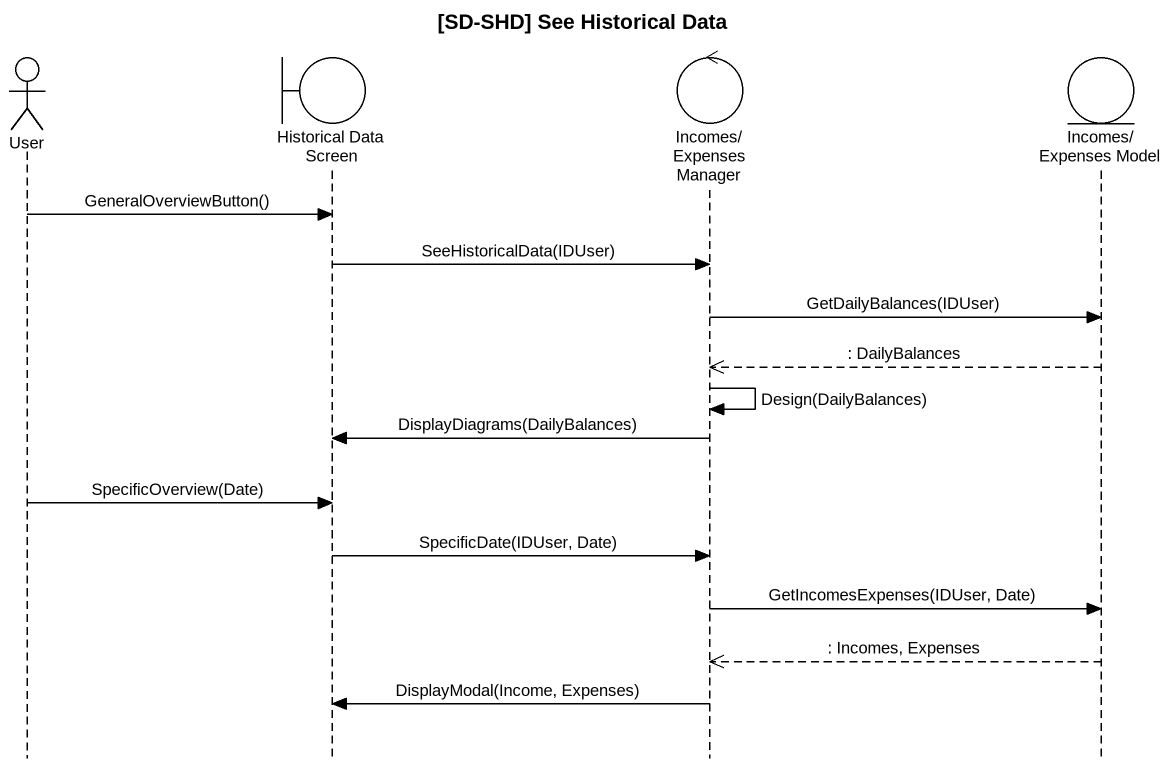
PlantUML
@startuml
title [SD-SHD] See Historical Data
hide footbox
actor User
boundary "Historical Data Screen" as Historical_Data_Screen
control "Incomes/Expenses Manager" as Incomes_Expenses_Manager
entity "Incomes/Expenses Model" as Incomes_Expenses_Model

User -> Historical_Data_Screen : GeneralOverviewButton()
Historical_Data_Screen -> Incomes_Expenses_Manager : SeeHistoricalData(IDUser)
Incomes_Expenses_Manager -> Incomes_Expenses_Model : GetDailyBalances(IDUser)
Incomes_Expenses_Model -->> Incomes_Expenses_Manager : : DailyBalances
Incomes_Expenses_Manager -> Incomes_Expenses_Manager : Design(DailyBalances)
Incomes_Expenses_Manager -> Historical_Data_Screen : DisplayDiagrams(DailyBalances)
User -> Historical_Data_Screen : SpecificOverview(Date)
Historical_Data_Screen -> Incomes_Expenses_Manager : SpecificDate(IDUser, Date)
Incomes_Expenses_Manager -> Incomes_Expenses_Model : GetIncomesExpenses(IDUser, Date)
Incomes_Expenses_Model -->> Incomes_Expenses_Manager : : Incomes, Expenses
Incomes_Expenses_Manager -> Historical_Data_Screen : DisplayModal(Income, Expenses)
@enduml
